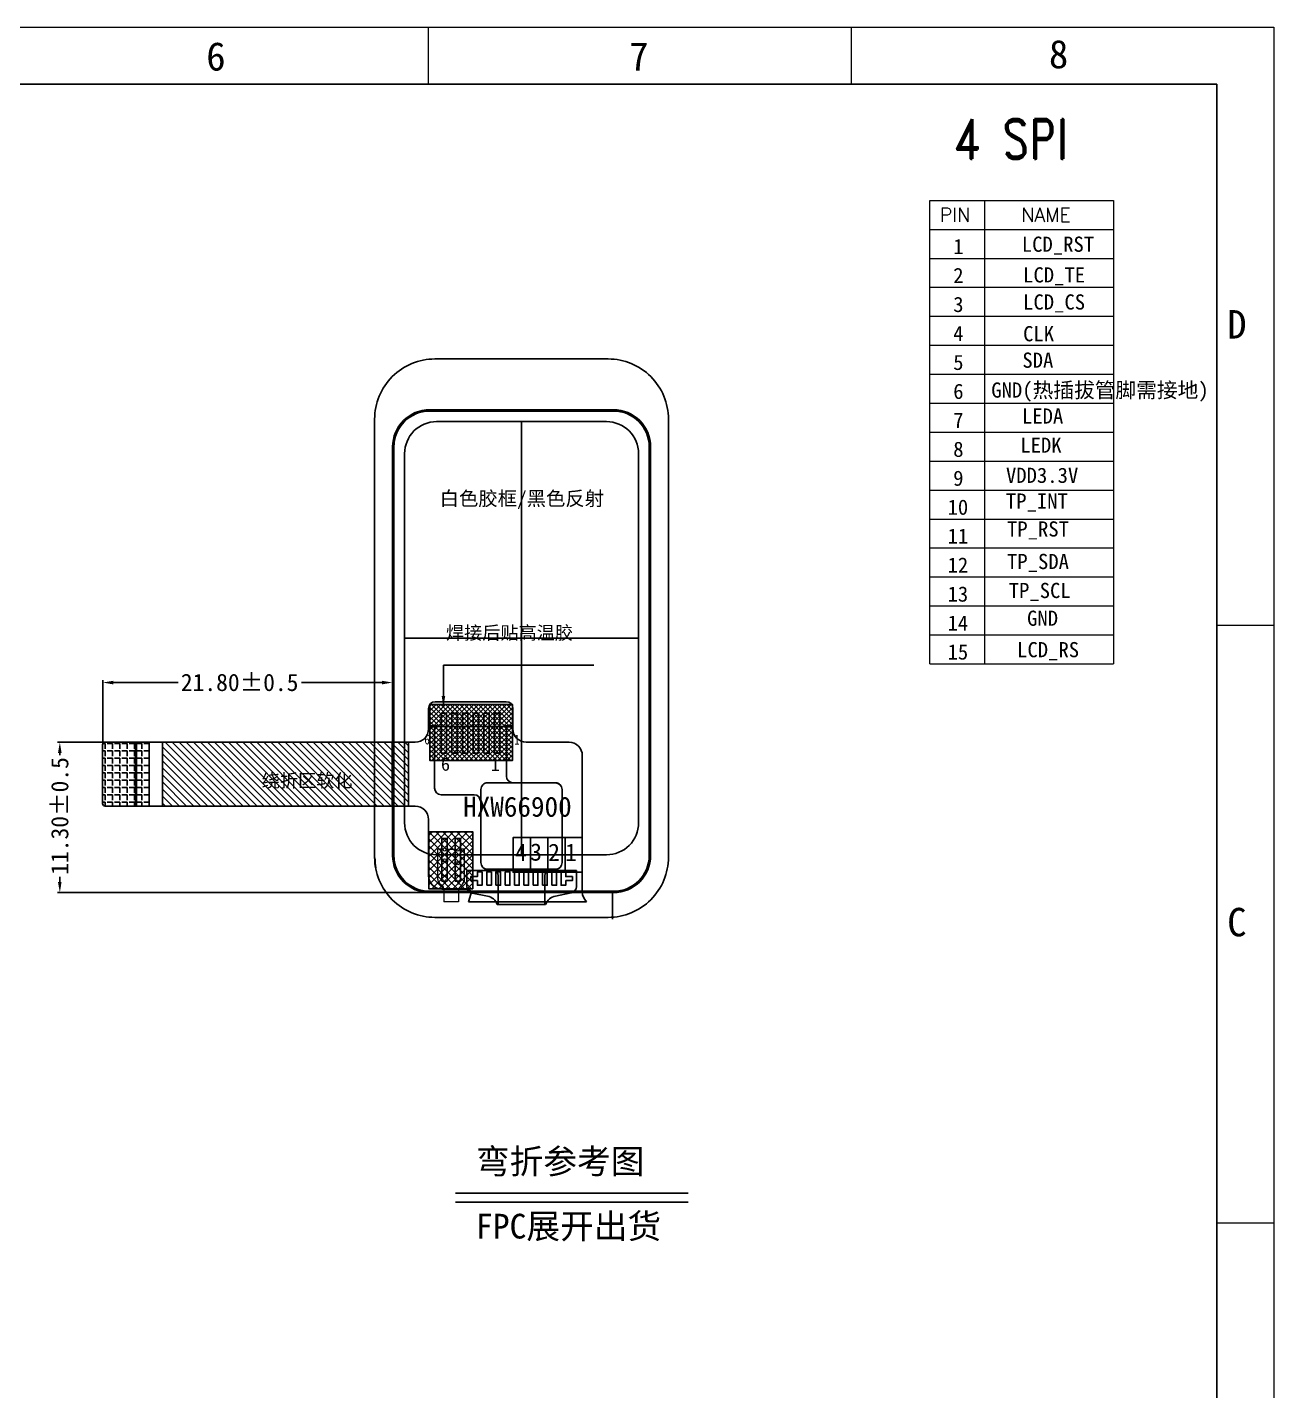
# Model space of a CAD drawing. Header units: inches. Extents: x 153 to 1143, y -4327 to -277.
# Drawn here: x 1049.5 to 1143.3, y -379.5 to -277 of the extents above; entities that cross this region are included whole.
import ezdxf

# ---------------------------------------------------------------- set-up
doc = ezdxf.new("R2010")
doc.units = ezdxf.units.IN
doc.header["$MEASUREMENT"] = 0
for name, color, linetype in [('', 7, 'Continuous'), ('COVER LENS', 6, 'Continuous'), ('dim', 4, 'Continuous'), ('din', 6, 'Continuous'), ('FPC', 50, 'Continuous')]:
    doc.layers.add(name, color=color, linetype=linetype)
for name, color, linetype, lineweight in [('BLU', 2, 'Continuous', 5), ('CoverLens', 6, 'Continuous', 13), ('图框', 7, 'Continuous', 25)]:
    doc.layers.add(name, color=color, linetype=linetype, lineweight=lineweight)
doc.styles.add('NOTE', font='ROMANS.shx', dxfattribs={"width": 0.8, "bigfont": 'EXTFONT.shx'})
doc.styles.add('RD', font='ROMAND.shx', dxfattribs={"width": 0.8})
doc.styles.get("Standard").update_dxf_attribs({"font": 'txt', "bigfont": 'gbcbig.shx'})
doc.styles.add('WMF-新細明體2', font='txt')
doc.styles.add('宋体', font='SimSun.ttf')
doc.styles.add('文字', font='SimSun.ttf')
doc.dimstyles.get("Standard").update_dxf_attribs({"dimtxt": 0.18, "dimasz": 0.18, "dimexe": 0.18, "dimexo": 0.0625, "dimgap": 0.09, "dimtad": 0, "dimtih": 1, "dimtoh": 1, "dimdec": 4, "dimzin": 0, "dimdsep": 46, "dimtxsty": 'Standard', "dimcen": 0.09, "dimadec": 0, "dimazin": 0, "dimtfac": 1, "dimtdec": 4, "dimtofl": 0, "dimtmove": 0, "dimatfit": 3, "dimfxl": 1, "dimtolj": 1, "dimtzin": 0, "dimarcsym": 0})
doc.dimstyles.new('STANDARD$7', dxfattribs={"dimtxt": 1.5, "dimasz": 1.25, "dimexe": 0.25, "dimexo": 0.25, "dimgap": 0.25, "dimtad": 0, "dimzin": 0, "dimdsep": 46, "dimtxsty": 'NOTE', "dimcen": 0.5, "dimclrd": 256, "dimclre": 5, "dimclrt": 256, "dimazin": 0, "dimtfac": 1, "dimtmove": 0, "dimatfit": 1, "dimfxl": 1, "dimtolj": 1, "dimtzin": 0, "dimarcsym": 1})

# ---------------------------------------------------------------- blocks, each defined once
blk = doc.blocks.new('*D49')
at = {"color": 3, "lineweight": -2, "transparency": 16777216}
for p, q in [((1055.21, -330.9), (1055.21, -326.09)), ((1056.01, -326.27), (1060.88, -326.27)), ((1076.21, -326.27), (1070.15, -326.27)), ((1077.01, -329.41), (1077.01, -326.09))]:
    blk.add_line(p, q, dxfattribs=at)
at = {"color": 3, "transparency": 16777216}
for points in [[(1056.01, -326.14), (1056.01, -326.41), (1055.21, -326.27)], [(1076.21, -326.14), (1076.21, -326.41), (1077.01, -326.27)]]:
    blk.add_solid(points, dxfattribs=at)
at = {"layer": 'Defpoints', "color": 0, "transparency": 16777216}
for p in [(1077.01, -326.27), (1077.01, -329.47), (1055.21, -330.96)]:
    blk.add_point(p, dxfattribs=at)
at = {"color": 3, "transparency": 16777216, "insert": (1065.51, -326.27), "char_height": 1.3, "attachment_point": 5, "style": '宋体'}
blk.add_mtext('\\A1;21.80%%P0.5', dxfattribs=at)
blk = doc.blocks.new('*D50')
at = {"color": 3, "lineweight": -2, "transparency": 16777216}
for p, q in [((1055.45, -330.76), (1051.81, -330.76)), ((1051.99, -331.56), (1051.99, -331.72)), ((1051.99, -341.26), (1051.99, -340.87)), ((1079.83, -342.06), (1051.81, -342.06))]:
    blk.add_line(p, q, dxfattribs=at)
at = {"color": 3, "transparency": 16777216}
for points in [[(1051.85, -331.56), (1052.12, -331.56), (1051.99, -330.76)], [(1051.85, -341.26), (1052.12, -341.26), (1051.99, -342.06)]]:
    blk.add_solid(points, dxfattribs=at)
at = {"layer": 'Defpoints', "color": 0, "transparency": 16777216}
for p in [(1055.52, -330.76), (1051.99, -342.06), (1079.89, -342.06)]:
    blk.add_point(p, dxfattribs=at)
at = {"color": 3, "transparency": 16777216, "insert": (1051.99, -336.3), "char_height": 1.3, "attachment_point": 5, "rotation": 90, "style": '宋体'}
blk.add_mtext('\\A1;11.30%%P0.5', dxfattribs=at)
blk = doc.blocks.new('A$C45091238')
at = {"color": 0}
for p, q in [((6.9, 0.1), (-6.9, 0.1)), ((-9.7, -2.7), (-9.7, -33.4)), ((9.7, -2.7), (9.7, -33.4)), ((6.9, -36.2), (-6.9, -36.2))]:
    blk.add_line(p, q, dxfattribs=at)
at = {"color": 251}
blk.add_line((6.9, -36.1), (-6.9, -36.1), dxfattribs=at)
at = {"color": 0}
for centre, start, end in [((-6.9, -2.7), 90, 180), ((6.9, -2.7), 0, 90), ((-6.9, -33.4), 180, 270), ((6.9, -33.4), 270, 0)]:
    blk.add_arc(centre, 2.8, start, end, dxfattribs=at)
at = {"color": 251}
blk.add_arc((-6.9, -33.4), 2.7, 180, 270, dxfattribs=at)
at = {"layer": 'dim', "color": 251}
for p, q in [((6.9, 0), (-6.9, 0)), ((-9.6, -2.7), (-9.6, -33.4)), ((9.6, -2.7), (9.6, -33.4))]:
    blk.add_line(p, q, dxfattribs=at)
for centre, start, end in [((-6.9, -2.7), 90, 180), ((6.9, -2.7), 0, 90), ((6.9, -33.4), 270, 0)]:
    blk.add_arc(centre, 2.7, start, end, dxfattribs=at)
at = {"layer": '图框', "color": 0, "style": '宋体'}
blk.add_text('白色胶框/黑色反射', height=1.066, dxfattribs=at).set_placement((-6.16, -7.11))

msp = doc.modelspace()

# ---------------------------------------------------------------- hatches: boundary and pattern name
h = msp.add_hatch()
h.set_pattern_fill('ANSI37', color=256, scale=2, style=0)
h.paths.add_polyline_path([(1079.804, -327.925), (1086.036, -327.925), (1086.036, -332.128), (1079.804, -332.128)])
h = msp.add_hatch()
h.set_pattern_fill('ANGLE', color=4, scale=2, style=0)
h.set_pattern_definition([(180, (1302.34876, -683.95275), (0, -0.55), [0.4, -0.15]), (270, (1302.34876, -683.95275), (0.55, -3e-17), [0.4, -0.15])])
h.paths.add_polyline_path([(1055.409, -335.56, -0.4142136), (1055.209, -335.36), (1055.209, -330.96, -0.4142136), (1055.409, -330.76), (1058.709, -330.76), (1058.709, -335.56)])
h = msp.add_hatch()
h.set_pattern_fill('ANSI37', color=2, scale=3, angle=180, style=0)
h.set_pattern_definition([(225, (1813.83972, -779.92016), (0.26516504, -0.26516504), []), (315, (1813.83972, -779.92016), (0.26516504, 0.26516504), [])])
h.paths.add_polyline_path([(1079.731, -341.774), (1083.032, -341.774), (1083.032, -337.489), (1079.731, -337.489)])
at = {"layer": 'din'}
h = msp.add_hatch(dxfattribs=at)
h.set_pattern_fill('ANSI31', color=30, scale=3, style=0)
h.set_pattern_definition([(315, (808.76377, -688.436), (-0.26516504, -0.26516504), [])])
h.paths.add_polyline_path([(1059.709, -335.56), (1059.709, -330.76), (1078.201, -330.76), (1078.201, -335.56)])
h.paths.add_polyline_path([(1066.766, -334.498), (1074.244, -334.498), (1074.244, -332.687), (1066.766, -332.687)], flags=24)

# ---------------------------------------------------------------- linework, layer by layer
at = {"layer": '', "color": 0}
for p, q in [((1087.375, -340.524), (1087.375, -337.924)), ((1088.675, -340.524), (1088.675, -337.924)), ((1089.975, -340.524), (1089.975, -337.924))]:
    msp.add_line(p, q, dxfattribs=at)
at = {"layer": '', "color": 6}
for points in [[(1081.115, -341.196), (1080.715, -341.196), (1080.715, -337.996), (1081.115, -337.996)], [(1082.115, -341.196), (1081.715, -341.196), (1081.715, -337.996), (1082.115, -337.996)]]:
    msp.add_lwpolyline(points, close=True, dxfattribs=at)
at = {"layer": '', "color": 0}
msp.add_lwpolyline([(1091.275, -340.524), (1086.075, -340.524), (1086.075, -337.924), (1091.275, -337.924)], close=True, dxfattribs=at)
at = {"lineweight": 0}
for p, q in [((874.229, -277.021), (1143.262, -277.021)), ((1079.719, -281.3), (1079.719, -277.021)), ((1111.491, -277.021), (1111.491, -281.3)), ((1143.262, -277.021), (1143.262, -456.739)), ((878.508, -281.3), (1138.983, -281.3)), ((1138.983, -281.3), (878.508, -281.3)), ((1138.983, -281.3), (1138.983, -452.46)), ((1138.983, -452.46), (1138.983, -281.3)), ((1138.983, -321.95), (1143.262, -321.95)), ((1138.983, -366.88), (1143.262, -366.88)), ((1138.983, -366.88), (1143.262, -366.88)), ((1140.56, -366.88), (1143.262, -366.88))]:
    msp.add_line(p, q, dxfattribs=at)
for p, q in [((1138.983, -281.3), (1121.582, -281.3)), ((1138.983, -290.989), (1138.983, -378.278)), ((1138.983, -290.989), (1138.983, -373.477)), ((1086.709, -339.214), (1086.709, -306.662)), ((1086.712, -339.214), (1086.712, -306.662)), ((1077.911, -322.938), (1095.5, -322.938)), ((1077.914, -322.938), (1095.504, -322.938)), ((1080.367, -329.575), (1081.682, -329.575)), ((1093.55, -344.044), (1093.55, -342.063)), ((1138.983, -370.884), (1138.983, -347.145)), ((1081.75, -364.658), (1099.228, -364.658)), ((1081.75, -365.325), (1099.228, -365.325))]:
    msp.add_line(p, q)
at = {"color": 4, "linetype": 'Continuous'}
msp.add_line((1138.983, -378.278), (1138.983, -352.421), dxfattribs=at)
msp.add_lwpolyline([(1079.804, -327.925), (1086.036, -327.925), (1086.036, -332.128), (1079.804, -332.128)], close=True)
at = {"color": 1}
for points in [[(1081.067, -328.575), (1080.667, -328.575), (1080.667, -331.575), (1081.067, -331.575)], [(1081.867, -328.575), (1081.467, -328.575), (1081.467, -331.575), (1081.867, -331.575)], [(1082.667, -328.575), (1082.267, -328.575), (1082.267, -331.575), (1082.667, -331.575)], [(1083.467, -328.575), (1083.067, -328.575), (1083.067, -331.575), (1083.467, -331.575)], [(1084.267, -328.575), (1083.867, -328.575), (1083.867, -331.575), (1084.267, -331.575)], [(1085.067, -328.575), (1084.667, -328.575), (1084.667, -331.575), (1085.067, -331.575)]]:
    msp.add_lwpolyline(points, close=True, dxfattribs=at)
at = {"color": 0, "const_width": 0.2}
for points in [[(1080.367, -329.575), (1079.715, -329.575)], [(1085.367, -329.575), (1086.059, -329.575)], [(1057.709, -330.76), (1057.709, -335.56)]]:
    msp.add_lwpolyline(points, dxfattribs=at)
at = {"color": 4}
msp.add_lwpolyline([(1058.709, -330.76), (1058.709, -335.56)], dxfattribs=at)
at = {"const_width": 0.2}
msp.add_lwpolyline([(1077.009, -335.56), (1077.009, -330.76)], dxfattribs=at)
at = {"color": 2}
msp.add_lwpolyline([(1079.731, -337.489), (1083.032, -337.489), (1083.032, -341.774), (1079.731, -341.774)], close=True, dxfattribs=at)
at = {"layer": 'BLU', "color": 0, "lineweight": 5}
for p, q in [((1080.79, -338.796), (1080.415, -338.796)), ((1080.415, -341.066), (1080.415, -338.796)), ((1080.715, -339.496), (1080.715, -338.946)), ((1081.115, -338.946), (1081.115, -339.496)), ((1081.715, -339.696), (1081.715, -338.946)), ((1082.415, -338.796), (1082.04, -338.796)), ((1082.115, -339.696), (1082.115, -338.946)), ((1082.415, -341.066), (1082.415, -338.796)), ((1080.715, -340.796), (1080.715, -339.796)), ((1081.115, -339.796), (1081.115, -340.796)), ((1081.715, -340.796), (1081.715, -339.996)), ((1082.115, -339.996), (1082.115, -340.796)), ((1081.115, -340.796), (1080.715, -340.796)), ((1082.115, -340.796), (1081.715, -340.796)), ((1080.527, -341.382), (1080.753, -341.536)), ((1080.865, -341.852), (1080.865, -342.744)), ((1081.965, -341.852), (1081.965, -342.744)), ((1082.303, -341.382), (1082.177, -341.536)), ((1081.965, -342.744), (1080.865, -342.744))]:
    msp.add_line(p, q, dxfattribs=at)
at = {"layer": 'BLU', "color": 0, "lineweight": 5, "ltscale": 2}
msp.add_lwpolyline([(1081.04, -338.796), (1081.79, -338.796)], dxfattribs=at)
at = {"layer": 'BLU', "color": 0, "lineweight": 5}
for centre in [(1080.915, -339.646), (1081.915, -339.846)]:
    msp.add_circle(centre, 0.125, dxfattribs=at)
for centre, radius, start, end in [((1080.915, -338.796), 0.25, 180, 216.8699), ((1080.915, -338.796), 0.125, 180, 0), ((1080.915, -338.796), 0.25, 323.1301, 0), ((1081.915, -338.796), 0.25, 180, 216.8699), ((1081.915, -338.796), 0.125, 180, 0), ((1081.915, -338.796), 0.25, 323.1301, 0), ((1080.915, -339.646), 0.25, 143.1301, 216.8699), ((1080.915, -339.646), 0.25, 323.1301, 36.8699), ((1081.915, -339.846), 0.25, 143.1301, 216.8699), ((1081.915, -339.846), 0.25, 323.1301, 36.8699), ((1080.915, -341.066), 0.5, 180, 219.15389), ((1081.915, -341.066), 0.5, 320.84611, 0), ((1080.365, -341.852), 0.5, 0, 39.15389), ((1082.579, -342.035), 0.64, 128.80342, 163.36404)]:
    msp.add_arc(centre, radius, start, end, dxfattribs=at)
at = {"layer": 'COVER LENS', "color": 0}
msp.add_lwpolyline([(1077.914, -309.062), (1077.914, -336.814, 0.4142136), (1080.314, -339.214), (1093.104, -339.214, 0.4142136), (1095.504, -336.814), (1095.504, -309.062, 0.4142136), (1093.104, -306.662), (1080.314, -306.662, 0.4142136)], format="xyb", close=True, dxfattribs=at)
at = {"layer": 'CoverLens', "lineweight": -3}
msp.add_lwpolyline([(1080.191, -301.953), (1093.221, -301.953, -0.4142136), (1097.751, -306.483), (1097.751, -339.393, -0.4142136), (1093.221, -343.923), (1080.191, -343.923, -0.4142136), (1075.661, -339.393), (1075.661, -306.483, -0.4142136)], format="xyb", close=True, dxfattribs=at)
at = {"layer": 'CoverLens', "lineweight": -3, "start_tangent": (-0.1711891, 0.9852382), "end_tangent": (-0.0687095, 0.9976367)}
msp.add_spline([(1075.745, -340.207), (1075.678, -339.438)], degree=3, dxfattribs=at)
at = {"layer": 'dim', "lineweight": 5}
for points in [[(1117.415, -324.866), (1117.415, -290.037), (1131.217, -290.037), (1131.217, -324.866)], [(1121.518, -290.037), (1121.518, -324.866)], [(1117.415, -292.214), (1131.217, -292.214)], [(1117.415, -294.391), (1131.217, -294.391)], [(1117.415, -296.567), (1131.217, -296.567)], [(1117.415, -298.744), (1131.217, -298.744)], [(1117.415, -300.921), (1131.217, -300.921)], [(1117.415, -303.098), (1131.217, -303.098)], [(1117.415, -305.275), (1131.217, -305.275)], [(1117.415, -307.452), (1131.217, -307.452)], [(1117.415, -309.628), (1131.217, -309.628)], [(1117.415, -311.805), (1131.217, -311.805)], [(1117.415, -313.982), (1131.217, -313.982)], [(1117.415, -316.159), (1131.217, -316.159)], [(1117.415, -318.336), (1131.217, -318.336)], [(1117.415, -320.513), (1131.217, -320.513)], [(1117.415, -322.69), (1131.217, -322.69)], [(1117.415, -324.866), (1131.217, -324.866)]]:
    msp.add_lwpolyline(points, dxfattribs=at)
at = {"layer": 'din', "color": 30}
for p, q in [((1085.559, -327.71), (1080.215, -327.71)), ((1079.715, -329.76), (1079.715, -328.21)), ((1086.059, -329.76), (1086.059, -328.21)), ((1055.209, -330.96), (1055.209, -335.36)), ((1055.409, -330.76), (1078.715, -330.76)), ((1078.201, -335.56), (1078.201, -330.76)), ((1087.059, -330.76), (1090.275, -330.76)), ((1091.275, -342.02), (1091.275, -331.76)), ((1055.409, -335.56), (1078.715, -335.56)), ((1079.715, -340.794), (1079.715, -336.56)), ((1091.275, -342.02), (1091.275, -336.213)), ((1082.597, -341.794), (1080.715, -341.794)), ((1082.728, -342.744), (1082.886, -342.174)), ((1091.584, -342.744), (1082.728, -342.744)), ((1088.518, -342.944), (1084.884, -342.944))]:
    msp.add_line(p, q, dxfattribs=at)
msp.add_lwpolyline([(1059.709, -330.76), (1059.709, -335.56)], dxfattribs=at)
for centre, radius, start, end in [((1080.215, -328.21), 0.5, 90, 180), ((1085.559, -328.21), 0.5, 0, 90), ((1078.715, -329.76), 1, 270, 0), ((1087.059, -329.76), 1, 180, 270), ((1055.409, -330.96), 0.2, 90, 180), ((1090.275, -331.76), 1, 0, 90), ((1055.409, -335.36), 0.2, 180, 270), ((1078.715, -336.56), 1, 0, 90), ((1080.715, -340.794), 1, 180, 270), ((1082.597, -342.094), 0.3, 344.52941, 90), ((1092.275, -342.02), 1, 180, 226.31494)]:
    msp.add_arc(centre, radius, start, end, dxfattribs=at)
at = {"layer": 'FPC'}
for p, q in [((1080.167, -334.203), (1080.167, -329.775)), ((1080.367, -329.575), (1085.367, -329.575)), ((1085.567, -329.775), (1085.567, -333.308)), ((1086.067, -333.808), (1089.251, -333.808)), ((1083.151, -334.703), (1080.667, -334.703)), ((1089.751, -334.308), (1089.751, -339.808)), ((1083.651, -339.808), (1083.651, -335.203)), ((1090.834, -340.408), (1082.584, -340.408)), ((1082.584, -340.408), (1082.584, -341.603)), ((1084.451, -340.308), (1084.151, -340.308)), ((1084.951, -342.944), (1084.951, -340.808)), ((1088.451, -340.808), (1088.451, -342.944)), ((1089.251, -340.308), (1088.951, -340.308)), ((1090.834, -341.597), (1090.834, -340.408)), ((1082.986, -342.093), (1084.147, -342.325)), ((1089.256, -342.323), (1090.432, -342.088))]:
    msp.add_line(p, q, dxfattribs=at)
at = {"layer": 'FPC', "lineweight": 5}
for points in [[(1081.067, -331.575), (1080.667, -331.575), (1080.667, -329.575), (1081.067, -329.575)], [(1081.867, -331.575), (1081.467, -331.575), (1081.467, -329.575), (1081.867, -329.575)], [(1082.667, -331.575), (1082.267, -331.575), (1082.267, -329.575), (1082.667, -329.575)], [(1083.467, -331.575), (1083.067, -331.575), (1083.067, -329.575), (1083.467, -329.575)], [(1084.267, -331.575), (1083.867, -331.575), (1083.867, -329.575), (1084.267, -329.575)], [(1085.067, -331.575), (1084.667, -331.575), (1084.667, -329.575), (1085.067, -329.575)]]:
    msp.add_lwpolyline(points, close=True, dxfattribs=at)
at = {"layer": 'FPC'}
msp.add_lwpolyline([(1083.651, -339.808), (1083.651, -334.308, -0.4142136), (1084.151, -333.808), (1089.251, -333.808, -0.4142136), (1089.751, -334.308), (1089.751, -339.808, -0.4142136), (1089.251, -340.308), (1084.151, -340.308, -0.4142136)], format="xyb", close=True, dxfattribs=at)
for points in [[(1082.884, -341.158), (1083.384, -341.158), (1083.384, -341.508), (1083.734, -341.508), (1083.734, -340.508), (1083.384, -340.508), (1083.384, -340.858), (1082.884, -340.858)], [(1084.084, -341.508), (1084.434, -341.508), (1084.434, -340.508), (1084.084, -340.508)], [(1084.784, -341.508), (1085.134, -341.508), (1085.134, -340.508), (1084.784, -340.508)], [(1085.484, -341.508), (1085.834, -341.508), (1085.834, -340.508), (1085.484, -340.508)], [(1086.184, -341.508), (1086.534, -341.508), (1086.534, -340.508), (1086.184, -340.508)], [(1086.884, -341.508), (1087.234, -341.508), (1087.234, -340.508), (1086.884, -340.508)], [(1087.584, -341.508), (1087.934, -341.508), (1087.934, -340.508), (1087.584, -340.508)], [(1088.284, -341.508), (1088.634, -341.508), (1088.634, -340.508), (1088.284, -340.508)], [(1088.984, -341.508), (1089.334, -341.508), (1089.334, -340.508), (1088.984, -340.508)], [(1090.034, -341.158), (1090.534, -341.158), (1090.534, -340.858), (1090.034, -340.858), (1090.034, -340.508), (1089.684, -340.508), (1089.684, -341.508), (1090.034, -341.508)]]:
    msp.add_lwpolyline(points, close=True, dxfattribs=at)
for centre, radius, start, end in [((1080.367, -329.775), 0.2, 90, 180), ((1085.367, -329.775), 0.2, 0, 90), ((1086.067, -333.308), 0.5, 180, 270), ((1089.251, -334.308), 0.5, 0, 90), ((1080.667, -334.203), 0.5, 180, 270), ((1083.151, -335.203), 0.5, 360, 90), ((1084.151, -339.808), 0.5, 180, 270), ((1089.251, -339.808), 0.5, 270, 0), ((1084.451, -340.808), 0.5, 0, 90), ((1088.951, -340.808), 0.5, 90, 180), ((1083.084, -341.603), 0.5, 180, 258.71387), ((1090.334, -341.597), 0.5, 281.28613, 0), ((1083.951, -343.305), 1, 21.20021, 78.71387), ((1089.451, -343.303), 1, 101.28613, 158.92066)]:
    msp.add_arc(centre, radius, start, end, dxfattribs=at)
at = {"layer": '图框', "lineweight": 5}
for p, q in [((1138.983, -290.989), (1138.983, -377.849)), ((1138.983, -340.194), (1138.983, -377.814))]:
    msp.add_line(p, q, dxfattribs=at)
for points in [[(1138.983, -340.194), (1138.983, -377.814)], [(1138.983, -340.229), (1138.983, -377.849)]]:
    msp.add_lwpolyline(points, dxfattribs=at)

# ---------------------------------------------------------------- block references
msp.add_blockref('A$C45091238', (1086.709, -305.863))

# ---------------------------------------------------------------- texts
at = {"layer": '', "color": 7, "insert": (1082.312, -336.378), "char_height": 1.5, "width": 16.40998, "attachment_point": 7}
msp.add_mtext('{\\fSimSun|b0|i0|c134|p2;HXW66900}', dxfattribs=at)
at = {"layer": '', "color": 0, "char_height": 1.3, "width": 1.3, "attachment_point": 9}
for s, insert in [('{\\fSimSun|b0|i0|c134|p2;4}', (1087.104, -339.682)), ('{\\fSimSun|b0|i0|c134|p2;3}', (1088.238, -339.682)), ('{\\fSimSun|b0|i0|c134|p2;2}', (1089.591, -339.682)), ('{\\fSimSun|b0|i0|c134|p2;1}', (1090.859, -339.682))]:
    msp.add_mtext(s, dxfattribs=dict(at, insert=insert))
at = {"lineweight": 0, "style": '宋体'}
for s, p in [('6', (1062.998, -280.274)), ('7', (1094.799, -280.274)), ('8', (1126.36, -280.106)), ('D', (1139.763, -300.418)), ('C', (1139.763, -345.347))]:
    msp.add_text(s, height=2.139, dxfattribs=at).set_placement(p)
for s, insert, char_height, width, attachment_point in [('{\\fSimSun|b0|i0|c134|p2;焊接后贴高温胶}', (1081.024, -322.032), 1, 10.18574, 1), ('{\\fSimSun|b0|i0|c134|p2;绕折区软化}', (1073.994, -334.248), 1, 12.40901, 9), ('{\\fSimSun|b0|i0|c134|p2;弯折参考图}', (1083.278, -361.334), 1.8576, 211.91892, 1), ('{\\fSimSun|b0|i0|c134|p2;FPC展开出货}', (1083.278, -366.201), 1.8576, 211.91892, 1)]:
    msp.add_mtext(s, dxfattribs=dict(insert=insert, char_height=char_height, width=width, attachment_point=attachment_point))
at = {"color": 21, "char_height": 0.75, "width": 0.59498, "attachment_point": 7, "style": 'RD'}
for s, insert in [('{\\fSimSun|b0|i0|c134|p2;\\C0;6}', (1079.396, -330.935)), ('{\\fSimSun|b0|i0|c134|p2;\\C0;1}', (1086.151, -330.935))]:
    msp.add_mtext(s, dxfattribs=dict(at, insert=insert))
at = {"color": 1, "char_height": 1, "width": 6.87795, "attachment_point": 9}
for s, insert in [('{\\fSimSun|b0|i0|c134|p2;6}', (1081.328, -332.918)), ('{\\fSimSun|b0|i0|c134|p2;1}', (1085.073, -332.918))]:
    msp.add_mtext(s, dxfattribs=dict(at, insert=insert))
at = {"layer": 'BLU', "color": 0, "lineweight": 5, "style": '宋体'}
for s, p in [('K', (1081.063, -341.048)), ('A', (1082.093, -341.051))]:
    msp.add_text(s, height=0.407, rotation=180, dxfattribs=at).set_placement(p)
at = {"layer": 'dim', "lineweight": 5}
for s, p in [('PIN', (1118.146, -291.635)), ('NAME', (1124.278, -291.635))]:
    msp.add_text(s, height=1.0484, dxfattribs=at).set_placement(p)
for s, height, style, p in [('1', 1.142, 'WMF-新細明體2', (1119.163, -294.069)), ('LCD_RST', 1.142, '文字', (1124.32, -293.897)), ('2', 1.142, 'WMF-新細明體2', (1119.163, -296.246)), ('LCD_TE', 1.142, '文字', (1124.418, -296.203)), ('LCD_CS', 1.142, '文字', (1124.418, -298.238)), ('3', 1.142, 'WMF-新細明體2', (1119.163, -298.423)), ('4', 1.142, 'WMF-新細明體2', (1119.163, -300.6)), ('CLK', 1.142, '文字', (1124.418, -300.623)), ('5', 1.142, 'WMF-新細明體2', (1119.163, -302.777)), ('SDA', 1.142, '文字', (1124.36, -302.613)), ('6', 1.142, 'WMF-新細明體2', (1119.163, -304.954)), ('GND(热插拔管脚需接地)', 1.14195, '文字', (1122.024, -304.858)), ('7', 1.142, 'WMF-新細明體2', (1119.163, -307.13)), ('LEDA', 1.142, '文字', (1124.331, -306.81)), ('8', 1.142, 'WMF-新細明體2', (1119.163, -309.307)), ('LEDK', 1.142, '文字', (1124.206, -309.003)), ('9', 1.142, 'WMF-新細明體2', (1119.163, -311.484)), ('VDD3.3V', 1.142, '文字', (1123.127, -311.264)), ('10', 1.142, 'WMF-新細明體2', (1118.735, -313.661)), ('TP_INT', 1.142, '文字', (1123.123, -313.201)), ('TP_RST', 1.142, '文字', (1123.205, -315.3)), ('11', 1.142, 'WMF-新細明體2', (1118.735, -315.838)), ('TP_SDA', 1.142, '文字', (1123.205, -317.745)), ('12', 1.142, 'WMF-新細明體2', (1118.735, -318.015)), ('13', 1.142, 'WMF-新細明體2', (1118.735, -320.191)), ('TP_SCL', 1.142, '文字', (1123.335, -319.922)), ('14', 1.142, 'WMF-新細明體2', (1118.735, -322.368)), ('GND', 1.142, '文字', (1124.717, -322.008)), ('15', 1.142, 'WMF-新細明體2', (1118.735, -324.545)), ('LCD_RS', 1.142, '文字', (1123.967, -324.372))]:
    msp.add_text(s, height=height, dxfattribs=dict(at, style=style)).set_placement(p)
at = {"layer": 'dim', "lineweight": 5, "insert": (1119.164, -283.93), "char_height": 2.975, "attachment_point": 1, "style": 'RD'}
msp.add_mtext_dynamic_manual_height_columns('4 SPI', width=17.88878, gutter_width=7.5, heights=[0], dxfattribs=at)

# ---------------------------------------------------------------- dimensions: what is measured, and where the dimension line sits
dim = msp.add_linear_dim(base=(1077.009, -326.272), p1=(1055.209, -330.96), p2=(1077.009, -329.471), text='<>%%P0.5', dimstyle='Standard', override={"dimtxt": 1.3, "dimasz": 0.8, "dimtih": 0, "dimtoh": 0, "dimdec": 2, "dimrnd": 0.005, "dimtxsty": '宋体', "dimclrd": 3, "dimclre": 3, "dimclrt": 3, "dimtdec": 2, "dimfxl": 0.2, "dimarcsym": 1})
dim.commit()
dim.dimension.update_dxf_attribs({"geometry": '*D49', "text_midpoint": (1065.513, -326.272), "dimtype": 160})
dim = msp.add_linear_dim(base=(1051.985, -342.063), p1=(1055.516, -330.76), p2=(1079.89, -342.063), angle=90, text='<>%%P0.5', dimstyle='Standard', override={"dimtxt": 1.3, "dimasz": 0.8, "dimtih": 0, "dimtoh": 0, "dimdec": 2, "dimrnd": 0.005, "dimtxsty": '宋体', "dimclrd": 3, "dimclre": 3, "dimclrt": 3, "dimtdec": 2, "dimfxl": 0.2, "dimarcsym": 1})
dim.commit()
dim.dimension.update_dxf_attribs({"geometry": '*D50', "text_midpoint": (1051.985, -336.298), "dimtype": 160})

# ---------------------------------------------------------------- leaders
msp.add_leader([(1080.834, -328.095), (1080.834, -324.954), (1092.138, -324.954)], dimstyle='STANDARD$7', override={"dimtxt": 1.3, "dimasz": 0.8, "dimgap": 0.25, "dimtad": 0, "dimrnd": 0.005, "dimtxsty": '宋体', "dimclrd": 3, "dimclre": 3, "dimclrt": 3, "dimfxl": 0.2})

doc.saveas('drawing.dxf')
